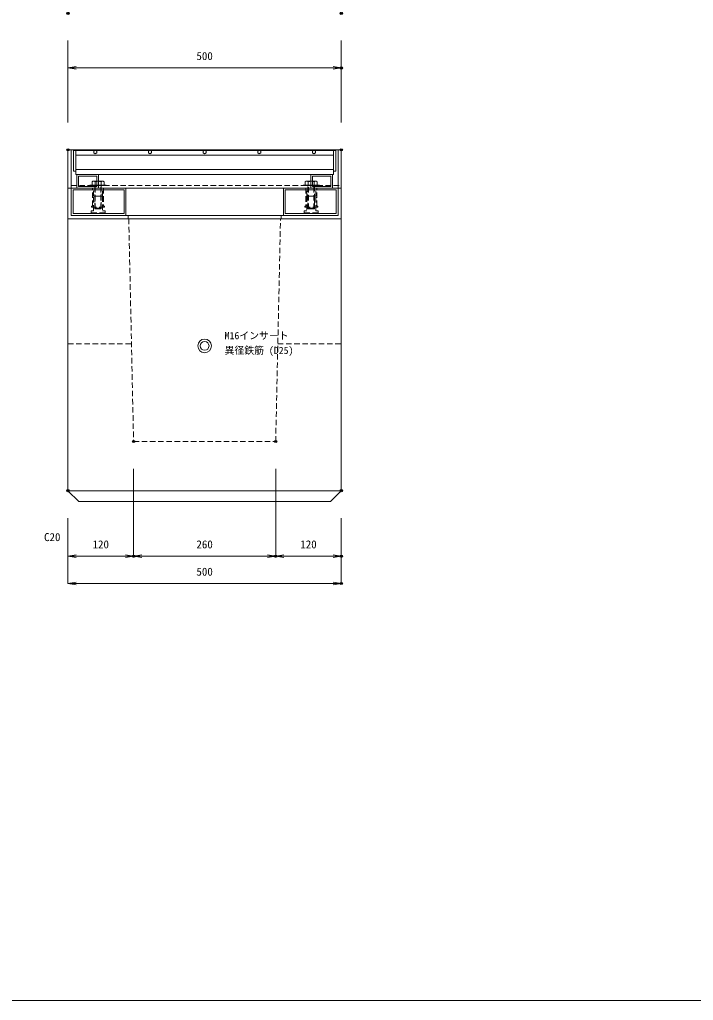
# Model space of a CAD drawing. Units: millimetres, scale not verified. Extents: x -5238 to -1348, y -370 to 2470.
# Drawn here: x -4006 to -2773, y -370 to 1425 of the extents above; entities that cross this region are included whole.
import ezdxf
from ezdxf.enums import TextEntityAlignment as Align

# ---------------------------------------------------------------- set-up
doc = ezdxf.new("R2010")
doc.units = ezdxf.units.MM
doc.header["$LTSCALE"] = 20
doc.header["$PDMODE"] = 32
doc.header["$PDSIZE"] = 4
doc.linetypes.add('USER1', pattern=[0.75, 0.5, -0.25])
for name, color, linetype, lineweight in [('0-1_TITLE', 7, 'Continuous', 18), ('0-3_KIJUN', 7, 'Continuous', 18), ('0-5_SUNPO', 3, 'Continuous', 18), ('0-6_UKEWAKU', 4, 'Continuous', 18), ('0-7_GRE', 5, 'Continuous', 18), ('0-9__0-0_0', 7, 'Continuous', 18)]:
    doc.layers.add(name, color=color, linetype=linetype, lineweight=lineweight)
doc.layers.add('0-A__0-2_DEFPOINTS', color=7, linetype='Continuous')
doc.styles.add('ＭＳ ゴシック', font='')
doc.styles.get('ＭＳ ゴシック').set_extended_font_data('MS Gothic')

# ---------------------------------------------------------------- blocks, each defined once
blk = doc.blocks.new('_OPEN')
at = {"layer": '0-9__0-0_0'}
blk.add_line((0, 0), (-1, 0), dxfattribs=at)
blk.add_lwpolyline([(-1, 0.167), (0, 0), (-1, -0.167)], dxfattribs=at)
blk = doc.blocks.new('_D6')
at = {"layer": '0-5_SUNPO'}
for p, q in [((1320.91, 1757.13), (1320.91, 1707.13)), ((1820.91, 1757.13), (1820.91, 1707.13)), ((1335.91, 1707.13), (1805.91, 1707.13))]:
    blk.add_line(p, q, dxfattribs=at)
at = {"layer": '0-A__0-2_DEFPOINTS'}
for p in [(1320.91, 1807.13), (1820.91, 1807.13), (1820.91, 1707.13)]:
    blk.add_point(p, dxfattribs=at)
at = {"layer": '0-5_SUNPO', "xscale": 15, "yscale": 15, "rotation": 180}
blk.add_blockref('_OPEN', (1320.91, 1707.13), dxfattribs=at)
at = {"layer": '0-5_SUNPO', "xscale": 15, "yscale": 15}
blk.add_blockref('_OPEN', (1820.91, 1707.13), dxfattribs=at)
at = {"layer": '0-5_SUNPO', "color": 7, "style": 'ＭＳ ゴシック'}
blk.add_text('500', height=14.66, dxfattribs=at).set_placement((1555.91, 1717.13), align=Align.BOTTOM_LEFT)
blk = doc.blocks.new('W1-2_INST_C')
at = {"layer": '0-3_KIJUN', "linetype": 'USER1'}
for p, q in [((-8.23, -15), (-8.23, 0)), ((8.22, -15), (8.22, 0))]:
    blk.add_line(p, q, dxfattribs=at)
for points in [[(10, 0), (-10, 0), (-10, -33), (-12, -33), (-12, -35), (12, -35), (12, -33), (10, -33)], [(8.22, -15), (-8.23, -15), (-8.23, -41.5), (-12.75, -41.5), (-12.75, -45), (12.75, -45), (12.75, -41.5), (8.22, -41.5)], [(-6, -15), (6, -15), (6, -38), (-6, -38)]]:
    blk.add_lwpolyline(points, close=True, dxfattribs=at)
blk = doc.blocks.new('M16_insert')
at = {"layer": '0-3_KIJUN', "color": 3}
for radius in [12.5, 8]:
    blk.add_circle((0, 0), radius, dxfattribs=at)
blk = doc.blocks.new('_D17')
at = {"layer": '0-5_SUNPO'}
for p, q in [((1440.91, 973.13), (1440.91, 813.13)), ((1320.91, 883.13), (1320.91, 813.13)), ((1335.91, 813.13), (1425.91, 813.13))]:
    blk.add_line(p, q, dxfattribs=at)
at = {"layer": '0-A__0-2_DEFPOINTS'}
for p in [(1440.91, 1023.13), (1320.91, 933.13), (1440.91, 813.13)]:
    blk.add_point(p, dxfattribs=at)
at = {"layer": '0-5_SUNPO', "xscale": 15, "yscale": 15, "rotation": 180}
blk.add_blockref('_OPEN', (1320.91, 813.13), dxfattribs=at)
at = {"layer": '0-5_SUNPO', "xscale": 15, "yscale": 15}
blk.add_blockref('_OPEN', (1440.91, 813.13), dxfattribs=at)
at = {"layer": '0-5_SUNPO', "color": 7, "style": 'ＭＳ ゴシック'}
blk.add_text('120', height=14.66, dxfattribs=at).set_placement((1365.91, 823.13), align=Align.BOTTOM_LEFT)
blk = doc.blocks.new('_D18')
at = {"layer": '0-5_SUNPO'}
for p, q in [((1440.91, 973.13), (1440.91, 813.13)), ((1700.91, 973.13), (1700.91, 813.13)), ((1455.91, 813.13), (1685.91, 813.13))]:
    blk.add_line(p, q, dxfattribs=at)
at = {"layer": '0-A__0-2_DEFPOINTS'}
for p in [(1440.91, 1023.13), (1700.91, 1023.13), (1700.91, 813.13)]:
    blk.add_point(p, dxfattribs=at)
at = {"layer": '0-5_SUNPO', "xscale": 15, "yscale": 15, "rotation": 180}
blk.add_blockref('_OPEN', (1440.91, 813.13), dxfattribs=at)
at = {"layer": '0-5_SUNPO', "xscale": 15, "yscale": 15}
blk.add_blockref('_OPEN', (1700.91, 813.13), dxfattribs=at)
at = {"layer": '0-5_SUNPO', "color": 7, "style": 'ＭＳ ゴシック'}
blk.add_text('260', height=14.66, dxfattribs=at).set_placement((1555.91, 823.13), align=Align.BOTTOM_LEFT)
blk = doc.blocks.new('_D19')
at = {"layer": '0-5_SUNPO'}
for p, q in [((1700.91, 973.13), (1700.91, 813.13)), ((1820.91, 883.13), (1820.91, 813.13)), ((1715.91, 813.13), (1805.91, 813.13))]:
    blk.add_line(p, q, dxfattribs=at)
at = {"layer": '0-A__0-2_DEFPOINTS'}
for p in [(1700.91, 1023.13), (1820.91, 933.13), (1820.91, 813.13)]:
    blk.add_point(p, dxfattribs=at)
at = {"layer": '0-5_SUNPO', "xscale": 15, "yscale": 15, "rotation": 180}
blk.add_blockref('_OPEN', (1700.91, 813.13), dxfattribs=at)
at = {"layer": '0-5_SUNPO', "xscale": 15, "yscale": 15}
blk.add_blockref('_OPEN', (1820.91, 813.13), dxfattribs=at)
at = {"layer": '0-5_SUNPO', "color": 7, "style": 'ＭＳ ゴシック'}
blk.add_text('120', height=14.66, dxfattribs=at).set_placement((1745.91, 823.13), align=Align.BOTTOM_LEFT)
blk = doc.blocks.new('_D20')
at = {"layer": '0-5_SUNPO'}
for p, q in [((1320.91, 883.13), (1320.91, 763.13)), ((1820.91, 883.13), (1820.91, 763.13)), ((1335.91, 763.13), (1805.91, 763.13))]:
    blk.add_line(p, q, dxfattribs=at)
at = {"layer": '0-A__0-2_DEFPOINTS'}
for p in [(1320.91, 933.13), (1820.91, 933.13), (1820.91, 763.13)]:
    blk.add_point(p, dxfattribs=at)
at = {"layer": '0-5_SUNPO', "xscale": 15, "yscale": 15, "rotation": 180}
blk.add_blockref('_OPEN', (1320.91, 763.13), dxfattribs=at)
at = {"layer": '0-5_SUNPO', "xscale": 15, "yscale": 15}
blk.add_blockref('_OPEN', (1820.91, 763.13), dxfattribs=at)
at = {"layer": '0-5_SUNPO', "color": 7, "style": 'ＭＳ ゴシック'}
blk.add_text('500', height=14.66, dxfattribs=at).set_placement((1555.91, 773.13), align=Align.BOTTOM_LEFT)
blk = doc.blocks.new('_D33')
at = {"layer": '0-5_SUNPO'}
for p, q in [((1320.91, 1607.13), (1320.91, 1707.13)), ((1335.91, 1707.13), (1805.91, 1707.13)), ((1820.91, 1607.13), (1820.91, 1707.13))]:
    blk.add_line(p, q, dxfattribs=at)
at = {"layer": '0-A__0-2_DEFPOINTS'}
for p in [(1820.91, 1707.13), (1320.91, 1557.13), (1820.91, 1557.13)]:
    blk.add_point(p, dxfattribs=at)
at = {"layer": '0-5_SUNPO', "xscale": 15, "yscale": 15, "rotation": 180}
blk.add_blockref('_OPEN', (1320.91, 1707.13), dxfattribs=at)
at = {"layer": '0-5_SUNPO', "xscale": 15, "yscale": 15}
blk.add_blockref('_OPEN', (1820.91, 1707.13), dxfattribs=at)
at = {"layer": '0-5_SUNPO', "color": 7, "style": 'ＭＳ ゴシック'}
blk.add_text('500', height=14.66, dxfattribs=at).set_placement((1555.91, 1717.13), align=Align.BOTTOM_LEFT)
blk = doc.blocks.new('KOTEIB_M12')
at = {"layer": '0-3_KIJUN', "color": 3}
for p, q in [((-15, 43.5), (15, 43.5)), ((-15, 42.5), (-15, 43.5)), ((15, 42.5), (-15, 42.5)), ((10.95, 43.5), (-10.95, 43.5)), ((-9.22, 50.5), (9.22, 50.5)), ((-5.47, 43.5), (-5.47, 49.5)), ((5.5, 43.5), (5.5, 49.5)), ((15, 43.5), (15, 42.5))]:
    blk.add_line(p, q, dxfattribs=at)
at = {"layer": '0-3_KIJUN', "color": 3, "linetype": 'USER1'}
for p, q in [((-6, 42.5), (6, 42.5)), ((-6, 1), (-6, 42.5)), ((-5, 0), (-5, 42.5)), ((5, 0), (5, 42.5)), ((6, 42.5), (6, 1)), ((-5, 0), (-6, 1)), ((6, 1), (-6, 1)), ((5, 0), (-5, 0)), ((6, 1), (5, 0))]:
    blk.add_line(p, q, dxfattribs=at)
at = {"layer": '0-3_KIJUN', "color": 3}
for points in [[(-10.95, 43.5), (-10.95, 49.5), (-9.22, 50.5)], [(9.22, 50.5), (10.95, 49.5), (10.95, 43.5)]]:
    blk.add_lwpolyline(points, dxfattribs=at)
for centre, radius, start, end in [((-8.21, 46.24), 4.26, 49.93201, 130.06799), ((0.02, 34.96), 15.54, 69.33427, 110.66573), ((8.23, 46.29), 4.21, 49.666, 130.334)]:
    blk.add_arc(centre, radius, start, end, dxfattribs=at)

msp = doc.modelspace()

# ---------------------------------------------------------------- linework, layer by layer
at = {"layer": '0-1_TITLE', "color": 2}
msp.add_lwpolyline([(-5238.06, -370.31), (-1348.06, -370.31), (-1348.06, 2469.69), (-5238.06, 2469.69)], close=True, dxfattribs=at)
msp.add_lwpolyline([(-5238.06, -370.31), (-1348.06, -370.31), (-1348.06, 2469.69), (-5238.06, 2469.69)], close=True, dxfattribs=at)
at = {"layer": '0-3_KIJUN', "linetype": 'USER1'}
for p, q in [((-3917.16, 1060.81), (-3417.16, 1060.81)), ((-3917.16, 831.81), (-3801.01, 831.81)), ((-3533.3, 831.81), (-3417.16, 831.81))]:
    msp.add_line(p, q, dxfattribs=at)
at = {"layer": '0-3_KIJUN'}
msp.add_line((-3917.16, 562.81), (-3417.16, 562.81), dxfattribs=at)
msp.add_lwpolyline([(-3917.16, 1116.81), (-3417.16, 1116.81), (-3417.16, 562.81), (-3437.16, 542.81), (-3897.16, 542.81), (-3917.16, 562.81)], close=True, dxfattribs=at)
at = {"layer": '0-3_KIJUN', "linetype": 'USER1'}
msp.add_lwpolyline([(-3805.95, 1060.81), (-3797.16, 652.81), (-3537.16, 652.81), (-3528.36, 1060.81)], dxfattribs=at)
at = {"layer": '0-6_UKEWAKU'}
for points in [[(-3911.16, 1186.81), (-3917.16, 1186.81), (-3917.16, 1060.81), (-3807.16, 1060.81), (-3807.16, 1066.81), (-3911.16, 1066.81)], [(-3917.16, 1186.81), (-3417.16, 1186.81), (-3417.16, 1060.81), (-3917.16, 1060.81)], [(-3527.16, 1066.81), (-3527.16, 1060.81), (-3417.16, 1060.81), (-3417.16, 1186.81), (-3423.16, 1186.81), (-3423.16, 1066.81)], [(-3911.16, 1116.81), (-3811.16, 1116.81), (-3811.16, 1066.81), (-3911.16, 1066.81)], [(-3911.16, 1116.81), (-3423.16, 1116.81), (-3423.16, 1066.81), (-3911.16, 1066.81)], [(-3907.96, 1113.61), (-3814.36, 1113.61), (-3814.36, 1070.01), (-3907.96, 1070.01)], [(-3523.16, 1116.81), (-3423.16, 1116.81), (-3423.16, 1066.81), (-3523.16, 1066.81)], [(-3519.96, 1113.61), (-3426.36, 1113.61), (-3426.36, 1070.01), (-3519.96, 1070.01)], [(-3807.16, 1066.81), (-3527.16, 1066.81), (-3527.16, 1060.81), (-3807.16, 1060.81)]]:
    msp.add_lwpolyline(points, close=True, dxfattribs=at)
at = {"layer": '0-6_UKEWAKU', "linetype": 'USER1'}
msp.add_lwpolyline([(-3911.16, 1121.31), (-3417.16, 1121.31), (-3417.16, 1186.81), (-3911.16, 1186.81)], close=True, dxfattribs=at)
at = {"layer": '0-7_GRE'}
for points in [[(-3907.16, 1147.81), (-3907.16, 1185.81), (-3902.66, 1185.81), (-3902.66, 1147.81)], [(-3431.66, 1185.81), (-3431.66, 1141.81), (-3902.66, 1141.81), (-3902.66, 1185.81)], [(-3867.16, 1179.81), (-3864.56, 1181.31), (-3864.56, 1184.31), (-3867.16, 1185.81), (-3869.75, 1184.31), (-3869.75, 1181.31)], [(-3767.16, 1179.81), (-3764.56, 1181.31), (-3764.56, 1184.31), (-3767.16, 1185.81), (-3769.75, 1184.31), (-3769.75, 1181.31)], [(-3667.16, 1179.81), (-3664.56, 1181.31), (-3664.56, 1184.31), (-3667.16, 1185.81), (-3669.75, 1184.31), (-3669.75, 1181.31)], [(-3567.16, 1179.81), (-3564.56, 1181.31), (-3564.56, 1184.31), (-3567.16, 1185.81), (-3569.75, 1184.31), (-3569.75, 1181.31)], [(-3467.16, 1179.81), (-3464.56, 1181.31), (-3464.56, 1184.31), (-3467.16, 1185.81), (-3469.75, 1184.31), (-3469.75, 1181.31)], [(-3427.16, 1185.81), (-3427.16, 1147.81), (-3431.66, 1147.81), (-3431.66, 1185.81)], [(-3902.66, 1176.81), (-3902.66, 1150.81), (-3431.66, 1150.81), (-3431.66, 1176.81)], [(-3861.16, 1141.81), (-3861.16, 1116.81), (-3901.16, 1116.81), (-3901.16, 1141.81)], [(-3864.36, 1138.61), (-3864.36, 1120.01), (-3897.96, 1120.01), (-3897.96, 1138.61)], [(-3433.16, 1141.81), (-3433.16, 1116.81), (-3473.16, 1116.81), (-3473.16, 1141.81)], [(-3436.36, 1138.61), (-3436.36, 1120.01), (-3469.96, 1120.01), (-3469.96, 1138.61)]]:
    msp.add_lwpolyline(points, close=True, dxfattribs=at)

# ---------------------------------------------------------------- block references
at = {"layer": '0-3_KIJUN', "xscale": -1}
msp.add_blockref('W1-2_INST_C', (-3862.16, 1116.81), dxfattribs=at)
at = {"layer": '0-3_KIJUN'}
for name, p in [('W1-2_INST_C', (-3472.16, 1116.81)), ('M16_insert', (-3667.16, 827.81)), ('M16_insert', (-3667.16, 827.81))]:
    msp.add_blockref(name, p, dxfattribs=at)
at = {"layer": '0-5_SUNPO'}
for name in ['_D6', '_D33', '_D17', '_D18', '_D19', '_D20']:
    msp.add_blockref(name, (-5238.06, -370.31), dxfattribs=at)
at = {"layer": '0-7_GRE'}
for p in [(-3862.16, 1078.81), (-3472.16, 1078.81)]:
    msp.add_blockref('KOTEIB_M12', p, dxfattribs=at)

# ---------------------------------------------------------------- texts
at = {"layer": '0-5_SUNPO', "color": 7, "style": 'ＭＳ ゴシック'}
for s, height, p in [('M16インサート', 13.2, (-3630.6, 836.19)), ('異径鉄筋 (D25)', 13.2, (-3630.6, 809.19)), ('C20', 14.66, (-3960.86, 466.16))]:
    msp.add_text(s, height=height, dxfattribs=at).set_placement(p, align=Align.BOTTOM_LEFT)

doc.saveas('drawing.dxf')
